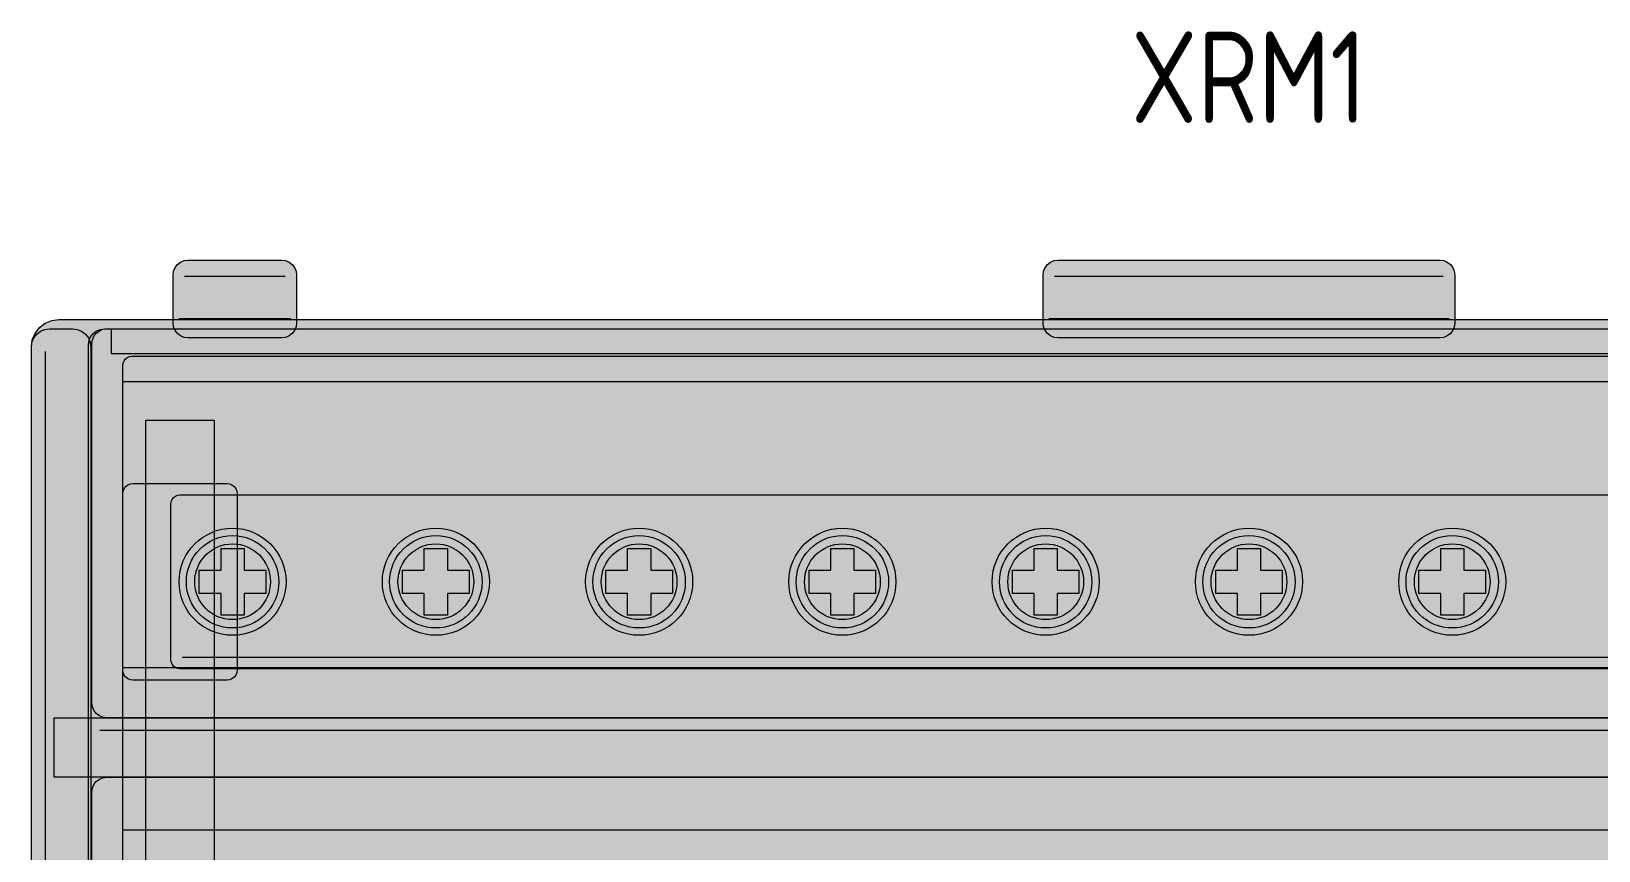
# Model space of a CAD drawing. Header units: millimetres. Extents: x 0 to 617, y -25 to 454.
# Drawn here: x 0 to 68.5, y 397 to 432.9 of the extents above; entities that cross this region are included whole.
import ezdxf
from ezdxf.enums import TextEntityAlignment as Align

# ---------------------------------------------------------------- set-up
doc = ezdxf.new("R2010")
doc.units = ezdxf.units.MM
doc.layers.add('CP_DEVICES', color=7, linetype='Continuous')
doc.layers.add('CP_TEXT', color=7, linetype='Continuous')
for name, color, linetype, lineweight in [('EKF_DETAILS', 7, 'Continuous', 5), ('EKF_FILL', 7, 'Continuous', 5), ('EKF_OUTLINE', 7, 'Continuous', 13), ('EKF_TERMINALS', 7, 'Continuous', 5)]:
    doc.layers.add(name, color=color, linetype=linetype, lineweight=lineweight)
doc.styles.add('CP_GOST', font='GOST2304A_0.ttf')

# ---------------------------------------------------------------- blocks, each defined once
blk = doc.blocks.new('EKF_CM_4x11')
at = {"layer": 'EKF_FILL', "true_color": 0x74745f}
for points in [[(10.95, 90.7), (11.118, 90.678), (11.275, 90.613), (11.41, 90.51), (11.513, 90.375), (11.578, 90.218), (11.6, 90.05), (11.6, 87.95), (11.578, 87.782), (11.513, 87.625), (11.41, 87.49), (11.275, 87.387), (11.118, 87.322), (10.95, 87.3), (6.85, 87.3), (6.682, 87.322), (6.525, 87.387), (6.39, 87.49), (6.287, 87.625), (6.222, 87.782), (6.2, 87.95), (6.2, 90.05), (6.222, 90.218), (6.287, 90.375), (6.39, 90.51), (6.525, 90.613), (6.682, 90.678), (6.85, 90.7)], [(61.6, 90.7), (61.768, 90.678), (61.925, 90.613), (62.06, 90.51), (62.163, 90.375), (62.228, 90.218), (62.25, 90.05), (62.25, 87.95), (62.228, 87.782), (62.163, 87.625), (62.06, 87.49), (61.925, 87.387), (61.768, 87.322), (61.6, 87.3), (44.9, 87.3), (44.732, 87.322), (44.575, 87.387), (44.44, 87.49), (44.337, 87.625), (44.272, 87.782), (44.25, 87.95), (44.25, 90.05), (44.272, 90.218), (44.337, 90.375), (44.44, 90.51), (44.575, 90.613), (44.732, 90.678), (44.9, 90.7)]]:
    blk.add_hatch(color=47, dxfattribs=at).paths.add_polyline_path(points)
at = {"layer": 'EKF_FILL', "true_color": 0xe3e8e5}
blk.add_hatch(color=254, dxfattribs=at).paths.add_polyline_path([(105.3, 88.1), (105.611, 88.059), (105.9, 87.939), (106.149, 87.749), (106.339, 87.5), (106.459, 87.211), (106.5, 86.9), (106.5, 1.2), (106.459, 0.889), (106.339, 0.6), (106.149, 0.351), (105.9, 0.161), (105.611, 0.041), (105.3, 0), (1.2, 0), (0.889, 0.041), (0.6, 0.161), (0.351, 0.351), (0.161, 0.6), (0.041, 0.889), (0, 1.2), (0, 86.9), (0.041, 87.211), (0.161, 87.5), (0.351, 87.749), (0.6, 87.939), (0.889, 88.059), (1.2, 88.1)])
at = {"layer": 'EKF_FILL', "true_color": 0xe4e9e6}
blk.add_hatch(color=254, dxfattribs=at).paths.add_polyline_path([(1.8, 87.7), (2.007, 87.673), (2.2, 87.593), (2.366, 87.466), (2.493, 87.3), (2.573, 87.107), (2.6, 86.9), (2.6, 0.8), (2.573, 0.593), (2.493, 0.4), (2.366, 0.234), (2.2, 0.107), (2.007, 0.027), (1.8, 0), (0.8, 0), (0.593, 0.027), (0.4, 0.107), (0.234, 0.234), (0.107, 0.4), (0.027, 0.593), (0, 0.8), (0, 86.9), (0.027, 87.107), (0.107, 87.3), (0.234, 87.466), (0.4, 87.593), (0.593, 87.673), (0.8, 87.7)])
at = {"layer": 'EKF_FILL', "true_color": 0x55564e}
blk.add_hatch(color=251, dxfattribs=at).paths.add_polyline_path([(103.3, 87.7), (103.481, 87.676), (103.65, 87.606), (103.795, 87.495), (103.906, 87.35), (103.976, 87.181), (104, 87), (104, 1.4), (103.976, 1.219), (103.906, 1.05), (103.795, 0.905), (103.65, 0.794), (103.481, 0.724), (103.3, 0.7), (3.2, 0.7), (3.019, 0.724), (2.85, 0.794), (2.705, 0.905), (2.594, 1.05), (2.524, 1.219), (2.5, 1.4), (2.5, 87), (2.524, 87.181), (2.594, 87.35), (2.705, 87.495), (2.85, 87.606), (3.019, 87.676), (3.2, 87.7)])
at = {"layer": 'EKF_FILL', "true_color": 0x797c6b}
blk.add_hatch(color=8, dxfattribs=at).paths.add_polyline_path([(3.5, 87.7), (103, 87.7), (103, 86.6), (3.5, 86.6)])
at = {"layer": 'EKF_FILL', "true_color": 0x8b8e81}
for points in [[(3.3, 86.9), (103.2, 86.9), (103.2, 85.7), (3.3, 85.7)], [(3.3, 67.3), (103.2, 67.3), (103.2, 66.1), (3.3, 66.1)]]:
    blk.add_hatch(color=252, dxfattribs=at).paths.add_polyline_path(points)
at = {"layer": 'EKF_FILL', "true_color": 0x66665a}
blk.add_hatch(color=251, dxfattribs=at).paths.add_polyline_path([(102.1, 86.5), (102.204, 86.486), (102.3, 86.446), (102.383, 86.383), (102.446, 86.3), (102.486, 86.204), (102.5, 86.1), (102.5, 2.3), (102.486, 2.196), (102.446, 2.1), (102.383, 2.017), (102.3, 1.954), (102.204, 1.914), (102.1, 1.9), (4.4, 1.9), (4.296, 1.914), (4.2, 1.954), (4.117, 2.017), (4.054, 2.1), (4.014, 2.196), (4, 2.3), (4, 86.1), (4.014, 86.204), (4.054, 86.3), (4.117, 86.383), (4.2, 86.446), (4.296, 86.486), (4.4, 86.5)])
at = {"layer": 'EKF_FILL', "true_color": 0x7d7d6d}
blk.add_hatch(color=8, dxfattribs=at).paths.add_polyline_path([(5, 83.7), (8, 83.7), (8, 5), (5, 5)])
at = {"layer": 'EKF_FILL', "true_color": 0x56594c}
blk.add_hatch(color=251, dxfattribs=at).paths.add_polyline_path([(8.55, 80.942), (8.666, 80.926), (8.775, 80.881), (8.868, 80.81), (8.94, 80.716), (8.985, 80.608), (9, 80.492), (9, 72.791), (8.985, 72.675), (8.94, 72.567), (8.868, 72.473), (8.775, 72.402), (8.666, 72.357), (8.55, 72.341), (4.45, 72.341), (4.334, 72.357), (4.225, 72.402), (4.132, 72.473), (4.06, 72.567), (4.015, 72.675), (4, 72.791), (4, 80.492), (4.015, 80.608), (4.06, 80.716), (4.132, 80.81), (4.225, 80.881), (4.334, 80.926), (4.45, 80.942)])
at = {"layer": 'EKF_FILL', "true_color": 0x8b805d}
blk.add_hatch(color=45, dxfattribs=at).paths.add_polyline_path([(100, 80.442), (100.104, 80.428), (100.2, 80.388), (100.283, 80.324), (100.346, 80.242), (100.386, 80.145), (100.4, 80.041), (100.4, 73.242), (100.386, 73.138), (100.346, 73.041), (100.283, 72.959), (100.2, 72.895), (100.104, 72.855), (100, 72.841), (6.5, 72.841), (6.396, 72.855), (6.3, 72.895), (6.217, 72.959), (6.154, 73.041), (6.114, 73.138), (6.1, 73.242), (6.1, 80.041), (6.114, 80.145), (6.154, 80.242), (6.217, 80.324), (6.3, 80.388), (6.396, 80.428), (6.5, 80.442)])
at = {"layer": 'EKF_FILL', "true_color": 0x625f4e}
for points in [[(11.14, 76.642), (11.12, 76.336), (11.06, 76.036), (10.962, 75.746), (10.826, 75.472), (10.656, 75.217), (10.455, 74.987), (10.225, 74.785), (9.97, 74.615), (9.695, 74.48), (9.406, 74.381), (9.105, 74.322), (8.8, 74.302), (8.495, 74.322), (8.194, 74.381), (7.905, 74.48), (7.63, 74.615), (7.375, 74.785), (7.145, 74.987), (6.944, 75.217), (6.774, 75.472), (6.638, 75.746), (6.54, 76.036), (6.48, 76.336), (6.46, 76.642), (6.48, 76.947), (6.54, 77.247), (6.638, 77.537), (6.774, 77.811), (6.944, 78.066), (7.145, 78.296), (7.375, 78.498), (7.63, 78.668), (7.905, 78.803), (8.194, 78.902), (8.495, 78.961), (8.8, 78.981), (9.105, 78.961), (9.406, 78.902), (9.695, 78.803), (9.97, 78.668), (10.225, 78.498), (10.455, 78.296), (10.656, 78.066), (10.826, 77.811), (10.962, 77.537), (11.06, 77.247), (11.12, 76.947)], [(20.03, 76.642), (20.01, 76.336), (19.95, 76.036), (19.852, 75.746), (19.716, 75.472), (19.546, 75.217), (19.345, 74.987), (19.115, 74.785), (18.86, 74.615), (18.585, 74.48), (18.296, 74.381), (17.995, 74.322), (17.69, 74.302), (17.385, 74.322), (17.084, 74.381), (16.795, 74.48), (16.52, 74.615), (16.265, 74.785), (16.035, 74.987), (15.834, 75.217), (15.664, 75.472), (15.528, 75.746), (15.43, 76.036), (15.37, 76.336), (15.35, 76.642), (15.37, 76.947), (15.43, 77.247), (15.528, 77.537), (15.664, 77.811), (15.834, 78.066), (16.035, 78.296), (16.265, 78.498), (16.52, 78.668), (16.795, 78.803), (17.084, 78.902), (17.385, 78.961), (17.69, 78.981), (17.995, 78.961), (18.296, 78.902), (18.585, 78.803), (18.86, 78.668), (19.115, 78.498), (19.345, 78.296), (19.546, 78.066), (19.716, 77.811), (19.852, 77.537), (19.95, 77.247), (20.01, 76.947)], [(28.92, 76.642), (28.9, 76.336), (28.84, 76.036), (28.742, 75.746), (28.606, 75.472), (28.436, 75.217), (28.235, 74.987), (28.005, 74.785), (27.75, 74.615), (27.475, 74.48), (27.186, 74.381), (26.885, 74.322), (26.58, 74.302), (26.275, 74.322), (25.974, 74.381), (25.685, 74.48), (25.41, 74.615), (25.155, 74.785), (24.925, 74.987), (24.724, 75.217), (24.554, 75.472), (24.418, 75.746), (24.32, 76.036), (24.26, 76.336), (24.24, 76.642), (24.26, 76.947), (24.32, 77.247), (24.418, 77.537), (24.554, 77.811), (24.724, 78.066), (24.925, 78.296), (25.155, 78.498), (25.41, 78.668), (25.685, 78.803), (25.974, 78.902), (26.275, 78.961), (26.58, 78.981), (26.885, 78.961), (27.186, 78.902), (27.475, 78.803), (27.75, 78.668), (28.005, 78.498), (28.235, 78.296), (28.436, 78.066), (28.606, 77.811), (28.742, 77.537), (28.84, 77.247), (28.9, 76.947)], [(37.81, 76.642), (37.79, 76.336), (37.73, 76.036), (37.632, 75.746), (37.496, 75.472), (37.326, 75.217), (37.125, 74.987), (36.895, 74.785), (36.64, 74.615), (36.365, 74.48), (36.076, 74.381), (35.775, 74.322), (35.47, 74.302), (35.165, 74.322), (34.864, 74.381), (34.575, 74.48), (34.3, 74.615), (34.045, 74.785), (33.815, 74.987), (33.614, 75.217), (33.444, 75.472), (33.308, 75.746), (33.21, 76.036), (33.15, 76.336), (33.13, 76.642), (33.15, 76.947), (33.21, 77.247), (33.308, 77.537), (33.444, 77.811), (33.614, 78.066), (33.815, 78.296), (34.045, 78.498), (34.3, 78.668), (34.575, 78.803), (34.864, 78.902), (35.165, 78.961), (35.47, 78.981), (35.775, 78.961), (36.076, 78.902), (36.365, 78.803), (36.64, 78.668), (36.895, 78.498), (37.125, 78.296), (37.326, 78.066), (37.496, 77.811), (37.632, 77.537), (37.73, 77.247), (37.79, 76.947)], [(46.7, 76.642), (46.68, 76.336), (46.62, 76.036), (46.522, 75.746), (46.386, 75.472), (46.216, 75.217), (46.015, 74.987), (45.785, 74.785), (45.53, 74.615), (45.255, 74.48), (44.966, 74.381), (44.665, 74.322), (44.36, 74.302), (44.055, 74.322), (43.754, 74.381), (43.465, 74.48), (43.19, 74.615), (42.935, 74.785), (42.705, 74.987), (42.504, 75.217), (42.334, 75.472), (42.198, 75.746), (42.1, 76.036), (42.04, 76.336), (42.02, 76.642), (42.04, 76.947), (42.1, 77.247), (42.198, 77.537), (42.334, 77.811), (42.504, 78.066), (42.705, 78.296), (42.935, 78.498), (43.19, 78.668), (43.465, 78.803), (43.754, 78.902), (44.055, 78.961), (44.36, 78.981), (44.665, 78.961), (44.966, 78.902), (45.255, 78.803), (45.53, 78.668), (45.785, 78.498), (46.015, 78.296), (46.216, 78.066), (46.386, 77.811), (46.522, 77.537), (46.62, 77.247), (46.68, 76.947)], [(55.59, 76.642), (55.57, 76.336), (55.51, 76.036), (55.412, 75.746), (55.276, 75.472), (55.106, 75.217), (54.905, 74.987), (54.675, 74.785), (54.42, 74.615), (54.145, 74.48), (53.856, 74.381), (53.555, 74.322), (53.25, 74.302), (52.945, 74.322), (52.644, 74.381), (52.355, 74.48), (52.08, 74.615), (51.825, 74.785), (51.595, 74.987), (51.394, 75.217), (51.224, 75.472), (51.088, 75.746), (50.99, 76.036), (50.93, 76.336), (50.91, 76.642), (50.93, 76.947), (50.99, 77.247), (51.088, 77.537), (51.224, 77.811), (51.394, 78.066), (51.595, 78.296), (51.825, 78.498), (52.08, 78.668), (52.355, 78.803), (52.644, 78.902), (52.945, 78.961), (53.25, 78.981), (53.555, 78.961), (53.856, 78.902), (54.145, 78.803), (54.42, 78.668), (54.675, 78.498), (54.905, 78.296), (55.106, 78.066), (55.276, 77.811), (55.412, 77.537), (55.51, 77.247), (55.57, 76.947)], [(64.48, 76.642), (64.46, 76.336), (64.4, 76.036), (64.302, 75.746), (64.166, 75.472), (63.996, 75.217), (63.795, 74.987), (63.565, 74.785), (63.31, 74.615), (63.035, 74.48), (62.746, 74.381), (62.445, 74.322), (62.14, 74.302), (61.835, 74.322), (61.534, 74.381), (61.245, 74.48), (60.97, 74.615), (60.715, 74.785), (60.485, 74.987), (60.284, 75.217), (60.114, 75.472), (59.978, 75.746), (59.88, 76.036), (59.82, 76.336), (59.8, 76.642), (59.82, 76.947), (59.88, 77.247), (59.978, 77.537), (60.114, 77.811), (60.284, 78.066), (60.485, 78.296), (60.715, 78.498), (60.97, 78.668), (61.245, 78.803), (61.534, 78.902), (61.835, 78.961), (62.14, 78.981), (62.445, 78.961), (62.746, 78.902), (63.035, 78.803), (63.31, 78.668), (63.565, 78.498), (63.795, 78.296), (63.996, 78.066), (64.166, 77.811), (64.302, 77.537), (64.4, 77.247), (64.46, 76.947)]]:
    blk.add_hatch(color=251, dxfattribs=at).paths.add_polyline_path(points)
at = {"layer": 'EKF_FILL', "true_color": 0x909087}
for points in [[(10.82, 76.642), (10.803, 76.378), (10.751, 76.119), (10.666, 75.868), (10.549, 75.632), (10.403, 75.412), (10.228, 75.213), (10.03, 75.039), (9.81, 74.892), (9.573, 74.775), (9.323, 74.69), (9.064, 74.639), (8.8, 74.621), (8.536, 74.639), (8.277, 74.69), (8.027, 74.775), (7.79, 74.892), (7.57, 75.039), (7.372, 75.213), (7.197, 75.412), (7.051, 75.632), (6.934, 75.868), (6.849, 76.119), (6.797, 76.378), (6.78, 76.642), (6.797, 76.905), (6.849, 77.164), (6.934, 77.415), (7.051, 77.651), (7.197, 77.871), (7.372, 78.07), (7.57, 78.244), (7.79, 78.391), (8.027, 78.508), (8.277, 78.593), (8.536, 78.644), (8.8, 78.662), (9.064, 78.644), (9.323, 78.593), (9.573, 78.508), (9.81, 78.391), (10.03, 78.244), (10.228, 78.07), (10.403, 77.871), (10.549, 77.651), (10.666, 77.415), (10.751, 77.164), (10.803, 76.905)], [(19.71, 76.642), (19.693, 76.378), (19.641, 76.119), (19.556, 75.868), (19.439, 75.632), (19.293, 75.412), (19.118, 75.213), (18.92, 75.039), (18.7, 74.892), (18.463, 74.775), (18.213, 74.69), (17.954, 74.639), (17.69, 74.621), (17.426, 74.639), (17.167, 74.69), (16.917, 74.775), (16.68, 74.892), (16.46, 75.039), (16.262, 75.213), (16.087, 75.412), (15.941, 75.632), (15.824, 75.868), (15.739, 76.119), (15.687, 76.378), (15.67, 76.642), (15.687, 76.905), (15.739, 77.164), (15.824, 77.415), (15.941, 77.651), (16.087, 77.871), (16.262, 78.07), (16.46, 78.244), (16.68, 78.391), (16.917, 78.508), (17.167, 78.593), (17.426, 78.644), (17.69, 78.662), (17.954, 78.644), (18.213, 78.593), (18.463, 78.508), (18.7, 78.391), (18.92, 78.244), (19.118, 78.07), (19.293, 77.871), (19.439, 77.651), (19.556, 77.415), (19.641, 77.164), (19.693, 76.905)], [(28.6, 76.642), (28.583, 76.378), (28.531, 76.119), (28.446, 75.868), (28.329, 75.632), (28.183, 75.412), (28.008, 75.213), (27.81, 75.039), (27.59, 74.892), (27.353, 74.775), (27.103, 74.69), (26.844, 74.639), (26.58, 74.621), (26.316, 74.639), (26.057, 74.69), (25.807, 74.775), (25.57, 74.892), (25.35, 75.039), (25.152, 75.213), (24.977, 75.412), (24.831, 75.632), (24.714, 75.868), (24.629, 76.119), (24.577, 76.378), (24.56, 76.642), (24.577, 76.905), (24.629, 77.164), (24.714, 77.415), (24.831, 77.651), (24.977, 77.871), (25.152, 78.07), (25.35, 78.244), (25.57, 78.391), (25.807, 78.508), (26.057, 78.593), (26.316, 78.644), (26.58, 78.662), (26.844, 78.644), (27.103, 78.593), (27.353, 78.508), (27.59, 78.391), (27.81, 78.244), (28.008, 78.07), (28.183, 77.871), (28.329, 77.651), (28.446, 77.415), (28.531, 77.164), (28.583, 76.905)], [(37.49, 76.642), (37.473, 76.378), (37.421, 76.119), (37.336, 75.868), (37.219, 75.632), (37.073, 75.412), (36.898, 75.213), (36.7, 75.039), (36.48, 74.892), (36.243, 74.775), (35.993, 74.69), (35.734, 74.639), (35.47, 74.621), (35.206, 74.639), (34.947, 74.69), (34.697, 74.775), (34.46, 74.892), (34.24, 75.039), (34.042, 75.213), (33.867, 75.412), (33.721, 75.632), (33.604, 75.868), (33.519, 76.119), (33.467, 76.378), (33.45, 76.642), (33.467, 76.905), (33.519, 77.164), (33.604, 77.415), (33.721, 77.651), (33.867, 77.871), (34.042, 78.07), (34.24, 78.244), (34.46, 78.391), (34.697, 78.508), (34.947, 78.593), (35.206, 78.644), (35.47, 78.662), (35.734, 78.644), (35.993, 78.593), (36.243, 78.508), (36.48, 78.391), (36.7, 78.244), (36.898, 78.07), (37.073, 77.871), (37.219, 77.651), (37.336, 77.415), (37.421, 77.164), (37.473, 76.905)], [(46.38, 76.642), (46.363, 76.378), (46.311, 76.119), (46.226, 75.868), (46.109, 75.632), (45.963, 75.412), (45.788, 75.213), (45.59, 75.039), (45.37, 74.892), (45.133, 74.775), (44.883, 74.69), (44.624, 74.639), (44.36, 74.621), (44.096, 74.639), (43.837, 74.69), (43.587, 74.775), (43.35, 74.892), (43.13, 75.039), (42.932, 75.213), (42.757, 75.412), (42.611, 75.632), (42.494, 75.868), (42.409, 76.119), (42.357, 76.378), (42.34, 76.642), (42.357, 76.905), (42.409, 77.164), (42.494, 77.415), (42.611, 77.651), (42.757, 77.871), (42.932, 78.07), (43.13, 78.244), (43.35, 78.391), (43.587, 78.508), (43.837, 78.593), (44.096, 78.644), (44.36, 78.662), (44.624, 78.644), (44.883, 78.593), (45.133, 78.508), (45.37, 78.391), (45.59, 78.244), (45.788, 78.07), (45.963, 77.871), (46.109, 77.651), (46.226, 77.415), (46.311, 77.164), (46.363, 76.905)], [(55.27, 76.642), (55.253, 76.378), (55.201, 76.119), (55.116, 75.868), (54.999, 75.632), (54.853, 75.412), (54.678, 75.213), (54.48, 75.039), (54.26, 74.892), (54.023, 74.775), (53.773, 74.69), (53.514, 74.639), (53.25, 74.621), (52.986, 74.639), (52.727, 74.69), (52.477, 74.775), (52.24, 74.892), (52.02, 75.039), (51.822, 75.213), (51.647, 75.412), (51.501, 75.632), (51.384, 75.868), (51.299, 76.119), (51.247, 76.378), (51.23, 76.642), (51.247, 76.905), (51.299, 77.164), (51.384, 77.415), (51.501, 77.651), (51.647, 77.871), (51.822, 78.07), (52.02, 78.244), (52.24, 78.391), (52.477, 78.508), (52.727, 78.593), (52.986, 78.644), (53.25, 78.662), (53.514, 78.644), (53.773, 78.593), (54.023, 78.508), (54.26, 78.391), (54.48, 78.244), (54.678, 78.07), (54.853, 77.871), (54.999, 77.651), (55.116, 77.415), (55.201, 77.164), (55.253, 76.905)], [(64.16, 76.642), (64.143, 76.378), (64.091, 76.119), (64.006, 75.868), (63.889, 75.632), (63.743, 75.412), (63.568, 75.213), (63.37, 75.039), (63.15, 74.892), (62.913, 74.775), (62.663, 74.69), (62.404, 74.639), (62.14, 74.621), (61.876, 74.639), (61.617, 74.69), (61.367, 74.775), (61.13, 74.892), (60.91, 75.039), (60.712, 75.213), (60.537, 75.412), (60.391, 75.632), (60.274, 75.868), (60.189, 76.119), (60.137, 76.378), (60.12, 76.642), (60.137, 76.905), (60.189, 77.164), (60.274, 77.415), (60.391, 77.651), (60.537, 77.871), (60.712, 78.07), (60.91, 78.244), (61.13, 78.391), (61.367, 78.508), (61.617, 78.593), (61.876, 78.644), (62.14, 78.662), (62.404, 78.644), (62.663, 78.593), (62.913, 78.508), (63.15, 78.391), (63.37, 78.244), (63.568, 78.07), (63.743, 77.871), (63.889, 77.651), (64.006, 77.415), (64.091, 77.164), (64.143, 76.905)]]:
    blk.add_hatch(color=252, dxfattribs=at).paths.add_polyline_path(points)
at = {"layer": 'EKF_FILL', "true_color": 0x797d75}
for points in [[(10.456, 76.642), (10.442, 76.425), (10.4, 76.213), (10.33, 76.008), (10.234, 75.813), (10.114, 75.633), (9.971, 75.47), (9.808, 75.327), (9.628, 75.207), (9.434, 75.111), (9.229, 75.042), (9.016, 74.999), (8.8, 74.985), (8.584, 74.999), (8.371, 75.042), (8.166, 75.111), (7.972, 75.207), (7.792, 75.327), (7.629, 75.47), (7.486, 75.633), (7.366, 75.813), (7.27, 76.008), (7.2, 76.213), (7.158, 76.425), (7.144, 76.642), (7.158, 76.858), (7.2, 77.07), (7.27, 77.275), (7.366, 77.47), (7.486, 77.65), (7.629, 77.813), (7.792, 77.956), (7.972, 78.076), (8.166, 78.172), (8.371, 78.241), (8.584, 78.284), (8.8, 78.298), (9.016, 78.284), (9.229, 78.241), (9.434, 78.172), (9.628, 78.076), (9.808, 77.956), (9.971, 77.813), (10.114, 77.65), (10.234, 77.47), (10.33, 77.275), (10.4, 77.07), (10.442, 76.858)], [(19.346, 76.642), (19.332, 76.425), (19.29, 76.213), (19.22, 76.008), (19.124, 75.813), (19.004, 75.633), (18.861, 75.47), (18.698, 75.327), (18.518, 75.207), (18.324, 75.111), (18.119, 75.042), (17.906, 74.999), (17.69, 74.985), (17.474, 74.999), (17.261, 75.042), (17.056, 75.111), (16.862, 75.207), (16.682, 75.327), (16.519, 75.47), (16.376, 75.633), (16.256, 75.813), (16.16, 76.008), (16.09, 76.213), (16.048, 76.425), (16.034, 76.642), (16.048, 76.858), (16.09, 77.07), (16.16, 77.275), (16.256, 77.47), (16.376, 77.65), (16.519, 77.813), (16.682, 77.956), (16.862, 78.076), (17.056, 78.172), (17.261, 78.241), (17.474, 78.284), (17.69, 78.298), (17.906, 78.284), (18.119, 78.241), (18.324, 78.172), (18.518, 78.076), (18.698, 77.956), (18.861, 77.813), (19.004, 77.65), (19.124, 77.47), (19.22, 77.275), (19.29, 77.07), (19.332, 76.858)], [(28.236, 76.642), (28.222, 76.425), (28.18, 76.213), (28.11, 76.008), (28.014, 75.813), (27.894, 75.633), (27.751, 75.47), (27.588, 75.327), (27.408, 75.207), (27.214, 75.111), (27.009, 75.042), (26.796, 74.999), (26.58, 74.985), (26.364, 74.999), (26.151, 75.042), (25.946, 75.111), (25.752, 75.207), (25.572, 75.327), (25.409, 75.47), (25.266, 75.633), (25.146, 75.813), (25.05, 76.008), (24.98, 76.213), (24.938, 76.425), (24.924, 76.642), (24.938, 76.858), (24.98, 77.07), (25.05, 77.275), (25.146, 77.47), (25.266, 77.65), (25.409, 77.813), (25.572, 77.956), (25.752, 78.076), (25.946, 78.172), (26.151, 78.241), (26.364, 78.284), (26.58, 78.298), (26.796, 78.284), (27.009, 78.241), (27.214, 78.172), (27.408, 78.076), (27.588, 77.956), (27.751, 77.813), (27.894, 77.65), (28.014, 77.47), (28.11, 77.275), (28.18, 77.07), (28.222, 76.858)], [(37.126, 76.642), (37.112, 76.425), (37.07, 76.213), (37, 76.008), (36.904, 75.813), (36.784, 75.633), (36.641, 75.47), (36.478, 75.327), (36.298, 75.207), (36.104, 75.111), (35.899, 75.042), (35.686, 74.999), (35.47, 74.985), (35.254, 74.999), (35.041, 75.042), (34.836, 75.111), (34.642, 75.207), (34.462, 75.327), (34.299, 75.47), (34.156, 75.633), (34.036, 75.813), (33.94, 76.008), (33.87, 76.213), (33.828, 76.425), (33.814, 76.642), (33.828, 76.858), (33.87, 77.07), (33.94, 77.275), (34.036, 77.47), (34.156, 77.65), (34.299, 77.813), (34.462, 77.956), (34.642, 78.076), (34.836, 78.172), (35.041, 78.241), (35.254, 78.284), (35.47, 78.298), (35.686, 78.284), (35.899, 78.241), (36.104, 78.172), (36.298, 78.076), (36.478, 77.956), (36.641, 77.813), (36.784, 77.65), (36.904, 77.47), (37, 77.275), (37.07, 77.07), (37.112, 76.858)], [(46.016, 76.642), (46.002, 76.425), (45.96, 76.213), (45.89, 76.008), (45.794, 75.813), (45.674, 75.633), (45.531, 75.47), (45.368, 75.327), (45.188, 75.207), (44.994, 75.111), (44.789, 75.042), (44.576, 74.999), (44.36, 74.985), (44.144, 74.999), (43.931, 75.042), (43.726, 75.111), (43.532, 75.207), (43.352, 75.327), (43.189, 75.47), (43.046, 75.633), (42.926, 75.813), (42.83, 76.008), (42.76, 76.213), (42.718, 76.425), (42.704, 76.642), (42.718, 76.858), (42.76, 77.07), (42.83, 77.275), (42.926, 77.47), (43.046, 77.65), (43.189, 77.813), (43.352, 77.956), (43.532, 78.076), (43.726, 78.172), (43.931, 78.241), (44.144, 78.284), (44.36, 78.298), (44.576, 78.284), (44.789, 78.241), (44.994, 78.172), (45.188, 78.076), (45.368, 77.956), (45.531, 77.813), (45.674, 77.65), (45.794, 77.47), (45.89, 77.275), (45.96, 77.07), (46.002, 76.858)], [(54.906, 76.642), (54.892, 76.425), (54.85, 76.213), (54.78, 76.008), (54.684, 75.813), (54.564, 75.633), (54.421, 75.47), (54.258, 75.327), (54.078, 75.207), (53.884, 75.111), (53.679, 75.042), (53.466, 74.999), (53.25, 74.985), (53.034, 74.999), (52.821, 75.042), (52.616, 75.111), (52.422, 75.207), (52.242, 75.327), (52.079, 75.47), (51.936, 75.633), (51.816, 75.813), (51.72, 76.008), (51.65, 76.213), (51.608, 76.425), (51.594, 76.642), (51.608, 76.858), (51.65, 77.07), (51.72, 77.275), (51.816, 77.47), (51.936, 77.65), (52.079, 77.813), (52.242, 77.956), (52.422, 78.076), (52.616, 78.172), (52.821, 78.241), (53.034, 78.284), (53.25, 78.298), (53.466, 78.284), (53.679, 78.241), (53.884, 78.172), (54.078, 78.076), (54.258, 77.956), (54.421, 77.813), (54.564, 77.65), (54.684, 77.47), (54.78, 77.275), (54.85, 77.07), (54.892, 76.858)], [(63.796, 76.642), (63.782, 76.425), (63.74, 76.213), (63.67, 76.008), (63.574, 75.813), (63.454, 75.633), (63.311, 75.47), (63.148, 75.327), (62.968, 75.207), (62.774, 75.111), (62.569, 75.042), (62.356, 74.999), (62.14, 74.985), (61.924, 74.999), (61.711, 75.042), (61.506, 75.111), (61.312, 75.207), (61.132, 75.327), (60.969, 75.47), (60.826, 75.633), (60.706, 75.813), (60.61, 76.008), (60.54, 76.213), (60.498, 76.425), (60.484, 76.642), (60.498, 76.858), (60.54, 77.07), (60.61, 77.275), (60.706, 77.47), (60.826, 77.65), (60.969, 77.813), (61.132, 77.956), (61.312, 78.076), (61.506, 78.172), (61.711, 78.241), (61.924, 78.284), (62.14, 78.298), (62.356, 78.284), (62.569, 78.241), (62.774, 78.172), (62.968, 78.076), (63.148, 77.956), (63.311, 77.813), (63.454, 77.65), (63.574, 77.47), (63.67, 77.275), (63.74, 77.07), (63.782, 76.858)]]:
    blk.add_hatch(color=8, dxfattribs=at).paths.add_polyline_path(points)
at = {"layer": 'EKF_FILL', "true_color": 0x40473f}
for points in [[(8.295, 78.096), (9.305, 78.096), (9.305, 77.147), (10.254, 77.147), (10.254, 76.136), (9.305, 76.136), (9.305, 75.187), (8.295, 75.187), (8.295, 76.136), (7.346, 76.136), (7.346, 77.147), (8.295, 77.147)], [(17.185, 78.096), (18.195, 78.096), (18.195, 77.147), (19.144, 77.147), (19.144, 76.136), (18.195, 76.136), (18.195, 75.187), (17.185, 75.187), (17.185, 76.136), (16.236, 76.136), (16.236, 77.147), (17.185, 77.147)], [(26.075, 78.096), (27.085, 78.096), (27.085, 77.147), (28.034, 77.147), (28.034, 76.136), (27.085, 76.136), (27.085, 75.187), (26.075, 75.187), (26.075, 76.136), (25.126, 76.136), (25.126, 77.147), (26.075, 77.147)], [(34.965, 78.096), (35.975, 78.096), (35.975, 77.147), (36.924, 77.147), (36.924, 76.136), (35.975, 76.136), (35.975, 75.187), (34.965, 75.187), (34.965, 76.136), (34.016, 76.136), (34.016, 77.147), (34.965, 77.147)], [(43.855, 78.096), (44.865, 78.096), (44.865, 77.147), (45.814, 77.147), (45.814, 76.136), (44.865, 76.136), (44.865, 75.187), (43.855, 75.187), (43.855, 76.136), (42.906, 76.136), (42.906, 77.147), (43.855, 77.147)], [(52.745, 78.096), (53.755, 78.096), (53.755, 77.147), (54.704, 77.147), (54.704, 76.136), (53.755, 76.136), (53.755, 75.187), (52.745, 75.187), (52.745, 76.136), (51.796, 76.136), (51.796, 77.147), (52.745, 77.147)], [(61.635, 78.096), (62.645, 78.096), (62.645, 77.147), (63.594, 77.147), (63.594, 76.136), (62.645, 76.136), (62.645, 75.187), (61.635, 75.187), (61.635, 76.136), (60.686, 76.136), (60.686, 77.147), (61.635, 77.147)]]:
    blk.add_hatch(color=69, dxfattribs=at).paths.add_polyline_path(points)
at = {"layer": 'EKF_FILL', "true_color": 0x383e35}
blk.add_hatch(color=250, dxfattribs=at).paths.add_polyline_path([(3.1, 72.7), (103.4, 72.7), (103.4, 71.2), (3.1, 71.2)])
at = {"layer": 'EKF_FILL', "true_color": 0x343930}
blk.add_hatch(color=250, dxfattribs=at).paths.add_polyline_path([(1, 70.7), (105.5, 70.7), (105.5, 68.1), (1, 68.1)])
at = {"layer": 'EKF_DETAILS', "color": 253, "lineweight": 5, "true_color": 0xbeb69b}
for p, q in [((6.7, 90), (11.1, 90)), ((44.75, 90), (61.75, 90))]:
    blk.add_line(p, q, dxfattribs=at)
at = {"layer": 'EKF_DETAILS', "color": 250, "lineweight": 5, "true_color": 0x292f27}
for p, q in [((6.45, 88.15), (11.35, 88.15)), ((44.5, 88.15), (62, 88.15))]:
    blk.add_line(p, q, dxfattribs=at)
at = {"layer": 'EKF_DETAILS', "color": 7, "lineweight": 5, "true_color": 0xffffff}
blk.add_line((0.6, 86.7), (0.6, 1), dxfattribs=at)
at = {"layer": 'EKF_DETAILS', "color": 253, "lineweight": 5, "true_color": 0xacafa4}
for p, q in [((4, 85.4), (102.5, 85.4)), ((4, 65.8), (102.5, 65.8))]:
    blk.add_line(p, q, dxfattribs=at)
at = {"layer": 'EKF_DETAILS', "color": 252, "lineweight": 5, "true_color": 0x9a9d8e}
blk.add_line((4, 72.9), (102.5, 72.9), dxfattribs=at)
at = {"layer": 'EKF_DETAILS', "color": 252, "lineweight": 5, "true_color": 0x8b9083}
blk.add_line((3, 70.15), (103.5, 70.15), dxfattribs=at)
at = {"layer": 'EKF_DETAILS', "color": 250, "lineweight": 5, "true_color": 0x31372c}
for points in [[(10.95, 90.7), (11.118, 90.678), (11.275, 90.613), (11.41, 90.51), (11.513, 90.375), (11.578, 90.218), (11.6, 90.05), (11.6, 87.95), (11.578, 87.782), (11.513, 87.625), (11.41, 87.49), (11.275, 87.387), (11.118, 87.322), (10.95, 87.3), (6.85, 87.3), (6.682, 87.322), (6.525, 87.387), (6.39, 87.49), (6.287, 87.625), (6.222, 87.782), (6.2, 87.95), (6.2, 90.05), (6.222, 90.218), (6.287, 90.375), (6.39, 90.51), (6.525, 90.613), (6.682, 90.678), (6.85, 90.7)], [(61.6, 90.7), (61.768, 90.678), (61.925, 90.613), (62.06, 90.51), (62.163, 90.375), (62.228, 90.218), (62.25, 90.05), (62.25, 87.95), (62.228, 87.782), (62.163, 87.625), (62.06, 87.49), (61.925, 87.387), (61.768, 87.322), (61.6, 87.3), (44.9, 87.3), (44.732, 87.322), (44.575, 87.387), (44.44, 87.49), (44.337, 87.625), (44.272, 87.782), (44.25, 87.95), (44.25, 90.05), (44.272, 90.218), (44.337, 90.375), (44.44, 90.51), (44.575, 90.613), (44.732, 90.678), (44.9, 90.7)]]:
    blk.add_lwpolyline(points, close=True, dxfattribs=at)
at = {"layer": 'EKF_DETAILS', "color": 251, "lineweight": 5, "true_color": 0x485046}
blk.add_lwpolyline([(0, 0.8), (0, 86.9), (0.027, 87.107), (0.107, 87.3), (0.234, 87.466), (0.4, 87.593), (0.593, 87.673), (0.8, 87.7), (1.8, 87.7), (2.007, 87.673), (2.2, 87.593), (2.366, 87.466), (2.493, 87.3), (2.573, 87.107), (2.6, 86.9), (2.6, 0.8)], dxfattribs=at)
at = {"layer": 'EKF_DETAILS', "color": 250, "lineweight": 5, "true_color": 0x282d29}
blk.add_lwpolyline([(103.3, 0.7), (3.2, 0.7), (3.019, 0.724), (2.85, 0.794), (2.705, 0.905), (2.594, 1.05), (2.524, 1.219), (2.5, 1.4), (2.5, 87), (2.524, 87.181), (2.594, 87.35), (2.705, 87.495), (2.85, 87.606), (3.019, 87.676), (3.2, 87.7), (103.3, 87.7)], dxfattribs=at)
at = {"layer": 'EKF_DETAILS', "color": 250, "lineweight": 5, "true_color": 0x30372f}
for points in [[(103.2, 70.7), (3.3, 70.7), (3.132, 70.722), (2.975, 70.787), (2.84, 70.89), (2.737, 71.025), (2.672, 71.182), (2.65, 71.35), (2.65, 87.05), (2.672, 87.218), (2.737, 87.375), (2.84, 87.51), (2.975, 87.613), (3.132, 87.678), (3.3, 87.7), (103.2, 87.7)], [(103.2, 23.5), (3.3, 23.5), (3.132, 23.522), (2.975, 23.587), (2.84, 23.69), (2.737, 23.825), (2.672, 23.982), (2.65, 24.15), (2.65, 67.45), (2.672, 67.618), (2.737, 67.775), (2.84, 67.91), (2.975, 68.013), (3.132, 68.078), (3.3, 68.1), (103.2, 68.1)]]:
    blk.add_lwpolyline(points, dxfattribs=at)
at = {"layer": 'EKF_DETAILS', "color": 250, "lineweight": 5, "true_color": 0x373e31}
blk.add_lwpolyline([(3.5, 87.7), (103, 87.7), (103, 86.6), (3.5, 86.6)], close=True, dxfattribs=at)
at = {"layer": 'EKF_DETAILS', "color": 252, "lineweight": 5, "true_color": 0x8e9188}
blk.add_lwpolyline([(102.1, 1.9), (4.4, 1.9), (4.296, 1.914), (4.2, 1.954), (4.117, 2.017), (4.054, 2.1), (4.014, 2.196), (4, 2.3), (4, 86.1), (4.014, 86.204), (4.054, 86.3), (4.117, 86.383), (4.2, 86.446), (4.296, 86.486), (4.4, 86.5), (102.1, 86.5)], dxfattribs=at)
at = {"layer": 'EKF_DETAILS', "color": 59, "lineweight": 5, "true_color": 0x484d42}
blk.add_lwpolyline([(5, 83.7), (8, 83.7), (8, 5), (5, 5)], close=True, dxfattribs=at)
at = {"layer": 'EKF_DETAILS', "color": 69, "lineweight": 5, "true_color": 0x40463b}
blk.add_lwpolyline([(8.55, 80.942), (8.666, 80.926), (8.775, 80.881), (8.868, 80.81), (8.94, 80.716), (8.985, 80.608), (9, 80.492), (9, 72.791), (8.985, 72.675), (8.94, 72.567), (8.868, 72.473), (8.775, 72.402), (8.666, 72.357), (8.55, 72.341), (4.45, 72.341), (4.334, 72.357), (4.225, 72.402), (4.132, 72.473), (4.06, 72.567), (4.015, 72.675), (4, 72.791), (4, 80.492), (4.015, 80.608), (4.06, 80.716), (4.132, 80.81), (4.225, 80.881), (4.334, 80.926), (4.45, 80.942)], close=True, dxfattribs=at)
at = {"layer": 'EKF_DETAILS', "color": 250, "lineweight": 5, "true_color": 0x292f28}
blk.add_lwpolyline([(1, 70.7), (105.5, 70.7), (105.5, 68.1), (1, 68.1)], close=True, dxfattribs=at)
at = {"layer": 'EKF_OUTLINE', "color": 250, "lineweight": 13, "true_color": 0x303733}
blk.add_lwpolyline([(105.3, 0), (1.2, 0), (0.889, 0.041), (0.6, 0.161), (0.351, 0.351), (0.161, 0.6), (0.041, 0.889), (0, 1.2), (0, 86.9), (0.041, 87.211), (0.161, 87.5), (0.351, 87.749), (0.6, 87.939), (0.889, 88.059), (1.2, 88.1), (105.3, 88.1)], dxfattribs=at)
at = {"layer": 'EKF_TERMINALS', "color": 33, "lineweight": 5, "true_color": 0xb1a078}
blk.add_line((6.6, 73.341), (99.9, 73.341), dxfattribs=at)
at = {"layer": 'EKF_TERMINALS', "color": 59, "lineweight": 5, "true_color": 0x4b4e3f}
blk.add_lwpolyline([(100, 72.841), (6.5, 72.841), (6.396, 72.855), (6.3, 72.895), (6.217, 72.959), (6.154, 73.041), (6.114, 73.138), (6.1, 73.242), (6.1, 80.041), (6.114, 80.145), (6.154, 80.242), (6.217, 80.324), (6.3, 80.388), (6.396, 80.428), (6.5, 80.442), (100, 80.442)], dxfattribs=at)
at = {"layer": 'EKF_TERMINALS', "color": 250, "lineweight": 5, "true_color": 0x333a33}
for points in [[(8.295, 78.096), (9.305, 78.096), (9.305, 77.147), (10.254, 77.147), (10.254, 76.136), (9.305, 76.136), (9.305, 75.187), (8.295, 75.187), (8.295, 76.136), (7.346, 76.136), (7.346, 77.147), (8.295, 77.147)], [(17.185, 78.096), (18.195, 78.096), (18.195, 77.147), (19.144, 77.147), (19.144, 76.136), (18.195, 76.136), (18.195, 75.187), (17.185, 75.187), (17.185, 76.136), (16.236, 76.136), (16.236, 77.147), (17.185, 77.147)], [(26.075, 78.096), (27.085, 78.096), (27.085, 77.147), (28.034, 77.147), (28.034, 76.136), (27.085, 76.136), (27.085, 75.187), (26.075, 75.187), (26.075, 76.136), (25.126, 76.136), (25.126, 77.147), (26.075, 77.147)], [(34.965, 78.096), (35.975, 78.096), (35.975, 77.147), (36.924, 77.147), (36.924, 76.136), (35.975, 76.136), (35.975, 75.187), (34.965, 75.187), (34.965, 76.136), (34.016, 76.136), (34.016, 77.147), (34.965, 77.147)], [(43.855, 78.096), (44.865, 78.096), (44.865, 77.147), (45.814, 77.147), (45.814, 76.136), (44.865, 76.136), (44.865, 75.187), (43.855, 75.187), (43.855, 76.136), (42.906, 76.136), (42.906, 77.147), (43.855, 77.147)], [(52.745, 78.096), (53.755, 78.096), (53.755, 77.147), (54.704, 77.147), (54.704, 76.136), (53.755, 76.136), (53.755, 75.187), (52.745, 75.187), (52.745, 76.136), (51.796, 76.136), (51.796, 77.147), (52.745, 77.147)], [(61.635, 78.096), (62.645, 78.096), (62.645, 77.147), (63.594, 77.147), (63.594, 76.136), (62.645, 76.136), (62.645, 75.187), (61.635, 75.187), (61.635, 76.136), (60.686, 76.136), (60.686, 77.147), (61.635, 77.147)]]:
    blk.add_lwpolyline(points, close=True, dxfattribs=at)
at = {"layer": 'EKF_TERMINALS', "color": 250, "lineweight": 5, "true_color": 0x383a35}
for centre, radius in [((8.8, 76.642), 2.34), ((17.69, 76.642), 2.34), ((26.58, 76.642), 2.34), ((35.47, 76.642), 2.34), ((44.36, 76.642), 2.34), ((53.25, 76.642), 2.34), ((62.14, 76.642), 2.34), ((8.8, 76.642), 2.02), ((8.8, 76.642), 1.656), ((17.69, 76.642), 2.02), ((17.69, 76.642), 1.656), ((26.58, 76.642), 2.02), ((26.58, 76.642), 1.656), ((35.47, 76.642), 2.02), ((35.47, 76.642), 1.656), ((44.36, 76.642), 2.02), ((44.36, 76.642), 1.656), ((53.25, 76.642), 2.02), ((53.25, 76.642), 1.656), ((62.14, 76.642), 2.02), ((62.14, 76.642), 1.656)]:
    blk.add_circle(centre, radius, dxfattribs=at)
blk = doc.blocks.new('CP_LAYOUT_248707390')
at = {"layer": 'CP_DEVICES'}
blk.add_blockref('EKF_CM_4x11', (0, 332.15), dxfattribs=at)
at = {"layer": 'CP_TEXT', "style": 'CP_GOST'}
blk.add_text('XRM1', height=4, dxfattribs=at).set_placement((53.25, 430.85), align=Align.MIDDLE_CENTER)

msp = doc.modelspace()

# ---------------------------------------------------------------- block references
at = {"layer": 'CP_DEVICES'}
msp.add_blockref('CP_LAYOUT_248707390', (0, 0), dxfattribs=at)

doc.saveas('drawing.dxf')
